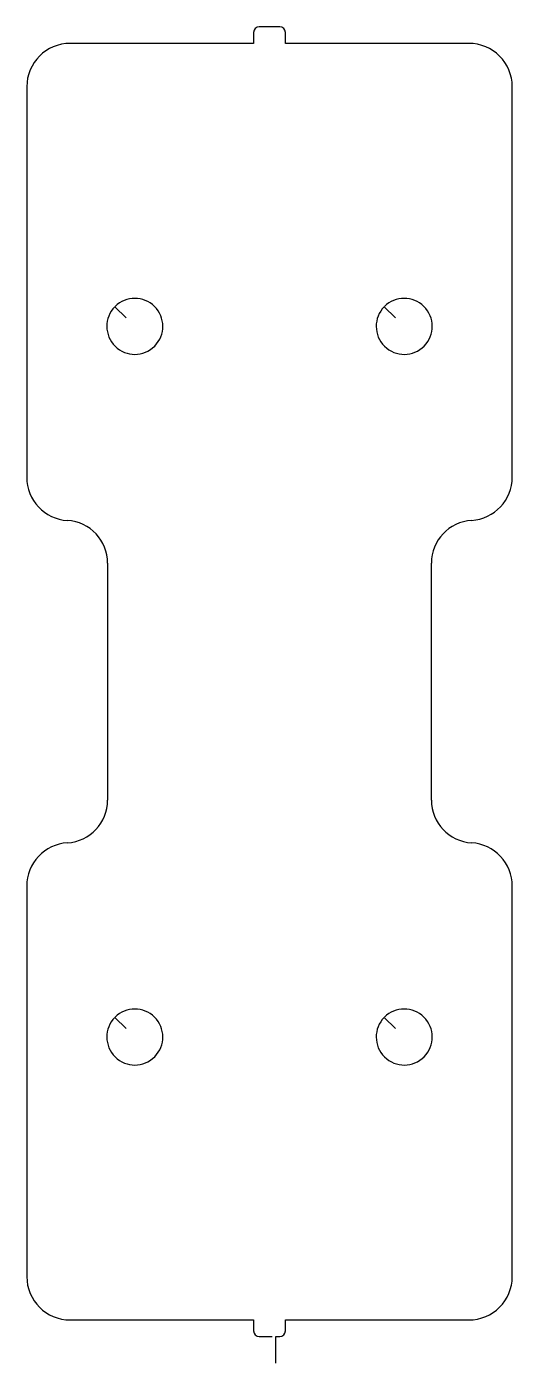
# Model space of a CAD drawing. Extents: x 897 to 987, y 575 to 823.
import ezdxf

# ---------------------------------------------------------------- set-up
doc = ezdxf.new("R2010")
doc.units = 0

msp = doc.modelspace()

# ---------------------------------------------------------------- linework, layer by layer
for p, q in [((939.05, 822.12), (939.05, 820.07)), ((943.9, 823.17), (940.1, 823.17)), ((944.95, 820.07), (944.95, 822.12)), ((939.05, 820.07), (905, 820.07)), ((979, 820.07), (944.95, 820.07)), ((896.95, 812.02), (896.95, 739.49)), ((987.05, 739.52), (987.05, 812.02)), ((915.37, 769.08), (913.29, 771.16)), ((965.37, 769.08), (963.29, 771.16)), ((911.95, 723.52), (911.95, 679.52)), ((972.05, 679.52), (972.05, 723.55)), ((896.95, 663.55), (896.95, 591.02)), ((987.05, 591.02), (987.05, 663.55)), ((915.37, 637.08), (913.29, 639.16)), ((965.37, 637.08), (963.29, 639.16)), ((905, 582.97), (939.05, 582.97)), ((939.05, 582.97), (939.05, 580.92)), ((944.95, 580.92), (944.95, 582.97)), ((944.95, 582.97), (979, 582.97)), ((940.1, 579.87), (942.48, 579.87)), ((943.18, 574.92), (943.18, 579.87)), ((943.18, 579.87), (943.9, 579.87))]:
    msp.add_line(p, q)
for centre, radius, start, end in [((940.1, 822.12), 1.05, 90, 180), ((943.9, 822.12), 1.05, 0, 90), ((905, 812.02), 8.05, 90, 180), ((979, 812.02), 8.05, 0, 90), ((917, 767.52), 5.2, 135.5457, 135), ((967, 767.52), 5.2, 135.5457, 135), ((905, 739.49), 8.05, 180, 266.437), ((979, 739.52), 8.05, 273.563, 0), ((904, 723.52), 7.96, 0, 86.3967), ((980, 723.55), 7.95, 93.6033, 180), ((904, 679.52), 7.95, 273.6078, 0), ((980, 679.52), 7.95, 180, 266.3922), ((905, 663.55), 8.06, 93.5586, 180), ((979, 663.55), 8.05, 0, 86.4414), ((917, 635.52), 5.2, 135.5457, 135), ((967, 635.52), 5.2, 135.5457, 135), ((905, 591.02), 8.05, 180, 270), ((979, 591.02), 8.05, 270, 0), ((940.1, 580.92), 1.05, 180, 270), ((943.9, 580.92), 1.05, 270, 0)]:
    msp.add_arc(centre, radius, start, end)

doc.saveas('drawing.dxf')
